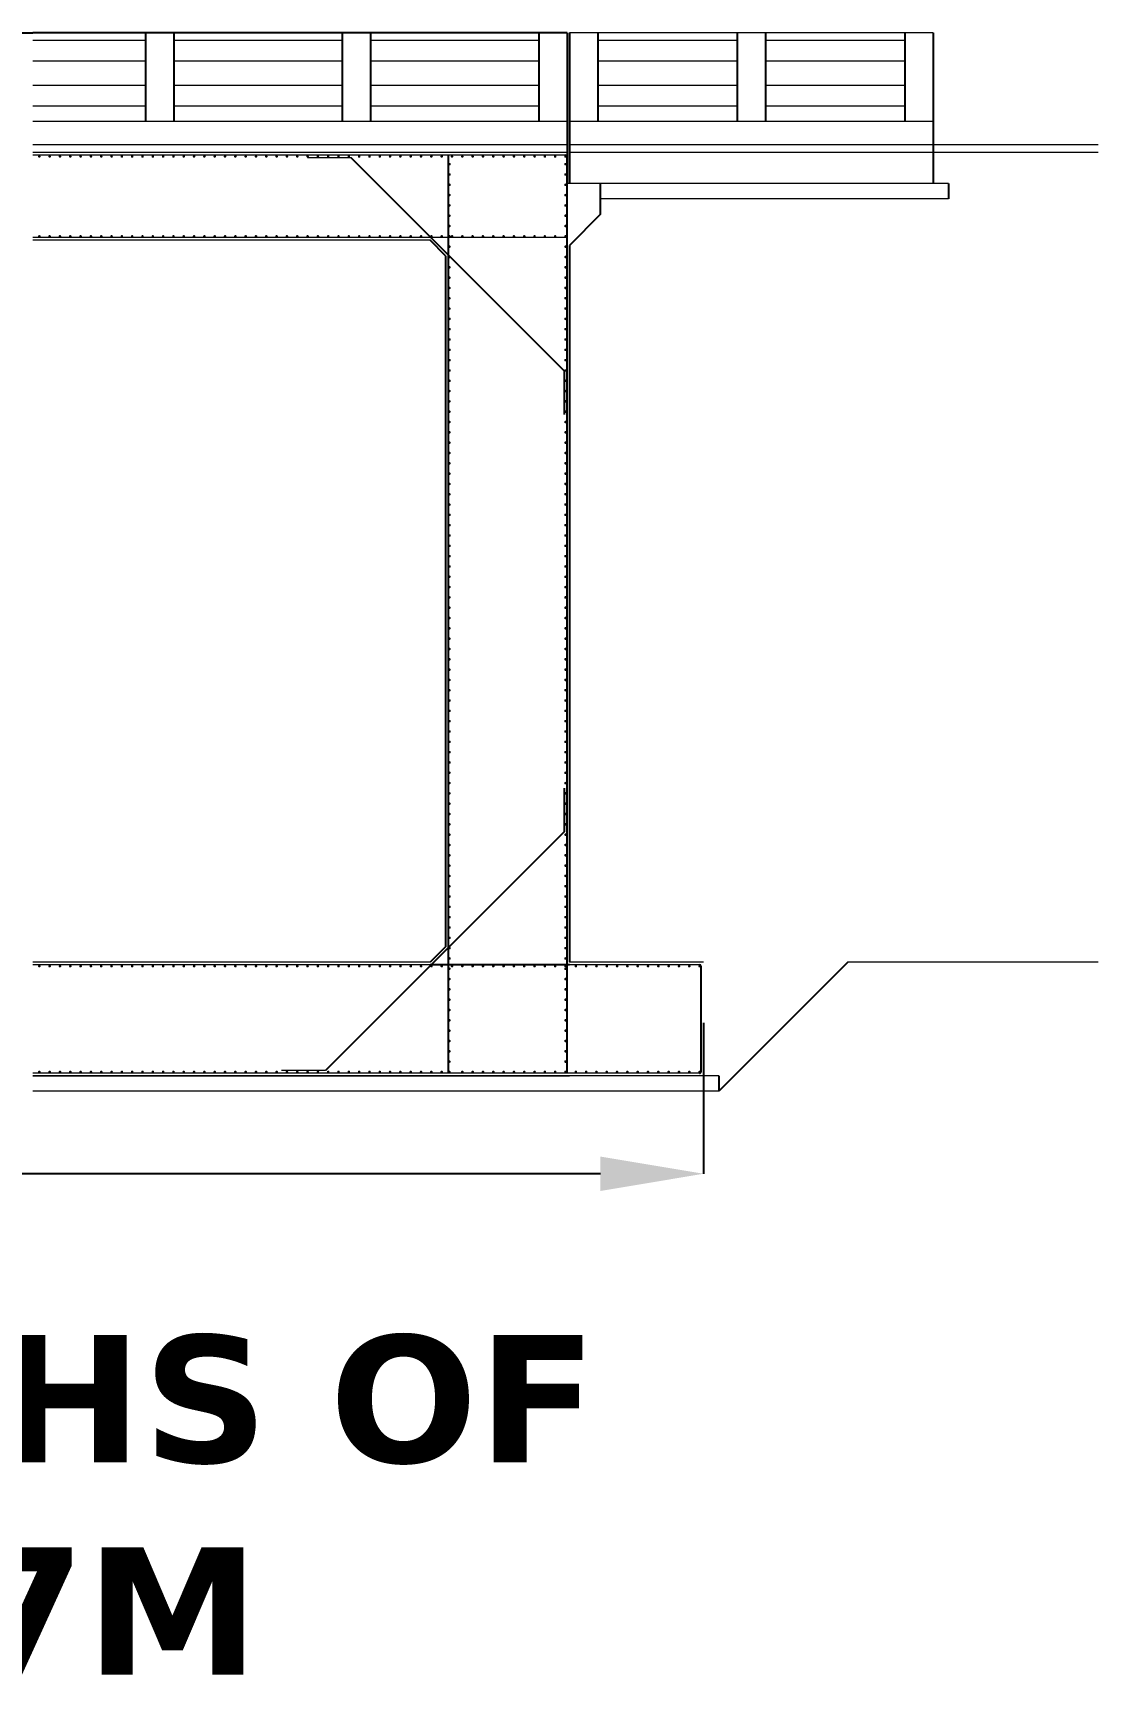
# Model space of a CAD drawing. Header units: millimetres. Extents: x -237855 to 12979, y -14991 to 144223.
# Drawn here: x 2654 to 12979, y 128283 to 144223 of the extents above; entities that cross this region are included whole.
import ezdxf

# ---------------------------------------------------------------- set-up
doc = ezdxf.new("R2010")
doc.units = ezdxf.units.MM
doc.header["$MEASUREMENT"] = 0
doc.layers.add('S TEXT', color=7, linetype='Continuous', lineweight=20)
doc.styles.get("Standard").update_dxf_attribs({"font": 'dutchb.ttf'})
doc.dimstyles.new('ISO-25', dxfattribs={"dimtxt": 1000, "dimasz": 1000, "dimexe": 1.25, "dimexo": 0.625, "dimtad": 0, "dimtxsty": 'Standard', "dimcen": 75, "dimadec": 0, "dimazin": 0, "dimtfac": 1, "dimtmove": 0, "dimatfit": 2, "dimfxl": 0, "dimarcsym": 0})

# ---------------------------------------------------------------- blocks, each defined once
blk = doc.blocks.new('*D19')
at = {"color": 0, "lineweight": -2}
for p, q in [((9154, 134627), (9154, 133162)), ((-29846, 133527), (-29846, 133162)), ((-28846, 133163), (-12128, 133163)), ((8154, 133163), (-8565, 133163))]:
    blk.add_line(p, q, dxfattribs=at)
at = {"color": 0}
for points in [[(-28846, 133330), (-28846, 132996), (-29846, 133163)], [(8154, 133330), (8154, 132996), (9154, 133163)]]:
    blk.add_solid(points, dxfattribs=at)
at = {"layer": 'Defpoints', "color": 0}
for p in [(9154, 134627), (-29846, 133527), (9154, 133163)]:
    blk.add_point(p, dxfattribs=at)
at = {"color": 0, "insert": (-10346, 133163), "char_height": 1000, "attachment_point": 5}
blk.add_mtext('39000', dxfattribs=at)

msp = doc.modelspace()

# ---------------------------------------------------------------- linework, layer by layer
for p, q in [((-2526.35978, 144222.84854), (2653.64022, 144222.84854)), ((7833.64022, 144222.84844), (2653.64022, 144222.84854)), ((3744.64022, 144222.84848), (3744.64021, 143362.84848)), ((4019.64022, 144222.84848), (4019.64021, 143362.84848)), ((5651.64022, 144222.84846), (5651.64021, 143362.84846)), ((5926.64022, 144222.84846), (5926.64021, 143362.84846)), ((7558.64022, 144222.84844), (7558.64021, 143362.84844)), ((7833.64022, 144222.84844), (7833.64021, 142762.84844)), ((7853.64022, 144222.84844), (7853.64021, 142762.84844)), ((8128.64022, 144222.84843), (8128.64021, 143362.84843)), ((9478.64022, 144222.84842), (9478.64021, 143362.8484)), ((9753.64022, 144222.84842), (9753.64021, 143362.8484)), ((11103.64022, 144222.8484), (11103.64021, 143362.84837)), ((11378.64022, 144222.8484), (11378.64021, 142762.84837)), ((7803.64019, 140948.20378), (5738.99555, 143012.84848)), ((6678.64021, 143037.84846), (6678.64012, 134137.84846)), ((7828.64021, 143025.34844), (7828.64012, 134137.84844)), ((8153.64021, 142762.84843), (8153.6402, 142462.84843)), ((11528.64021, 142762.84836), (11528.64021, 142612.84836)), ((8153.6402, 142462.84843), (7853.6402, 142162.84844)), ((6653.6402, 142062.84846), (6503.6402, 142212.84846)), ((6653.6402, 142062.84846), (6653.64013, 135362.84846)), ((7853.6402, 142162.84844), (7853.64013, 135212.84844)), ((7803.64019, 140948.20378), (7803.64018, 140523.93971)), ((7803.64015, 136901.75717), (7803.64014, 136477.4931)), ((7803.64014, 136477.4931), (5488.99546, 134162.84848)), ((6653.64013, 135362.84846), (6503.64013, 135212.84846)), ((7853.64013, 135187.84844), (6503.64013, 135187.84846)), ((9128.64013, 135175.34841), (9128.64012, 134150.34841)), ((10553.64013, 135212.84838), (9303.64012, 133962.84841)), ((9303.64012, 134112.84841), (9303.64012, 133962.84841))]:
    msp.add_line(p, q)
at = {"const_width": 12.5}
for points in [[(2722.39021, 143025.34854, -1), (2709.89021, 143025.34854, -1)], [(2822.39021, 143025.34854, -1), (2809.89021, 143025.34854, -1)], [(2922.39021, 143025.34854, -1), (2909.89021, 143025.34854, -1)], [(3022.39021, 143025.34853, -1), (3009.89021, 143025.34853, -1)], [(3122.39021, 143025.34853, -1), (3109.89021, 143025.34853, -1)], [(3222.39021, 143025.34853, -1), (3209.89021, 143025.34853, -1)], [(3322.39021, 143025.34853, -1), (3309.89021, 143025.34853, -1)], [(3422.39021, 143025.34853, -1), (3409.89021, 143025.34853, -1)], [(3522.39021, 143025.34852, -1), (3509.89021, 143025.34852, -1)], [(3622.39021, 143025.34852, -1), (3609.89021, 143025.34852, -1)], [(3722.39021, 143025.34852, -1), (3709.89021, 143025.34852, -1)], [(3822.39021, 143025.34852, -1), (3809.89021, 143025.34852, -1)], [(3922.39021, 143025.34852, -1), (3909.89021, 143025.34852, -1)], [(4022.39021, 143025.34851, -1), (4009.89021, 143025.34851, -1)], [(4122.39021, 143025.34851, -1), (4109.89021, 143025.34851, -1)], [(4222.39021, 143025.34851, -1), (4209.89021, 143025.34851, -1)], [(4322.39021, 143025.34851, -1), (4309.89021, 143025.34851, -1)], [(4422.39021, 143025.34851, -1), (4409.89021, 143025.34851, -1)], [(4522.39021, 143025.3485, -1), (4509.89021, 143025.3485, -1)], [(4622.39021, 143025.3485, -1), (4609.89021, 143025.3485, -1)], [(4722.39021, 143025.3485, -1), (4709.89021, 143025.3485, -1)], [(4822.39021, 143025.3485, -1), (4809.89021, 143025.3485, -1)], [(4922.39021, 143025.3485, -1), (4909.89021, 143025.3485, -1)], [(5022.39021, 143025.34849, -1), (5009.89021, 143025.34849, -1)], [(5122.39021, 143025.34849, -1), (5109.89021, 143025.34849, -1)], [(5222.39021, 143025.34849, -1), (5209.89021, 143025.34849, -1)], [(5322.39021, 143025.34849, -1), (5309.89021, 143025.34849, -1)], [(5422.39021, 143025.34849, -1), (5409.89021, 143025.34849, -1)], [(5522.39021, 143025.34848, -1), (5509.89021, 143025.34848, -1)], [(5622.39021, 143025.34848, -1), (5609.89021, 143025.34848, -1)], [(5722.39021, 143025.34848, -1), (5709.89021, 143025.34848, -1)], [(5822.39021, 143025.34848, -1), (5809.89021, 143025.34848, -1)], [(5922.39021, 143025.34848, -1), (5909.89021, 143025.34848, -1)], [(6022.39021, 143025.34847, -1), (6009.89021, 143025.34847, -1)], [(6122.39021, 143025.34847, -1), (6109.89021, 143025.34847, -1)], [(6222.39021, 143025.34847, -1), (6209.89021, 143025.34847, -1)], [(6322.39021, 143025.34847, -1), (6309.89021, 143025.34847, -1)], [(6422.39021, 143025.34847, -1), (6409.89021, 143025.34847, -1)], [(6522.39021, 143025.34846, -1), (6509.89021, 143025.34846, -1)], [(6622.39021, 143025.34846, -1), (6609.89021, 143025.34846, -1)], [(6722.39021, 143025.34846, -1), (6709.89021, 143025.34846, -1)], [(6822.39021, 143025.34846, -1), (6809.89021, 143025.34846, -1)], [(6922.39021, 143025.34846, -1), (6909.89021, 143025.34846, -1)], [(7022.39021, 143025.34845, -1), (7009.89021, 143025.34845, -1)], [(7122.39021, 143025.34845, -1), (7109.89021, 143025.34845, -1)], [(7222.39021, 143025.34845, -1), (7209.89021, 143025.34845, -1)], [(7322.39021, 143025.34845, -1), (7309.89021, 143025.34845, -1)], [(7422.39021, 143025.34845, -1), (7409.89021, 143025.34845, -1)], [(7522.39021, 143025.34844, -1), (7509.89021, 143025.34844, -1)], [(7622.39021, 143025.34844, -1), (7609.89021, 143025.34844, -1)], [(7722.39021, 143025.34844, -1), (7709.89021, 143025.34844, -1)], [(7822.39021, 143025.34844, -1), (7809.89021, 143025.34844, -1)], [(6697.3903, 142950.34846, -1), (6684.8903, 142950.34846, -1)], [(6697.3903, 142850.34846, -1), (6684.8903, 142850.34846, -1)], [(7822.3903, 142950.34844, -1), (7809.8903, 142950.34844, -1)], [(7822.3903, 142850.34844, -1), (7809.8903, 142850.34844, -1)], [(6697.39029, 142750.34846, -1), (6684.89029, 142750.34846, -1)], [(6697.39029, 142650.34846, -1), (6684.89029, 142650.34846, -1)], [(7822.39029, 142750.34844, -1), (7809.89029, 142750.34844, -1)], [(7822.39029, 142650.34844, -1), (7809.89029, 142650.34844, -1)], [(6697.39029, 142550.34846, -1), (6684.89029, 142550.34846, -1)], [(7822.39029, 142550.34844, -1), (7809.89029, 142550.34844, -1)], [(6697.39029, 142450.34846, -1), (6684.89029, 142450.34846, -1)], [(6697.39029, 142350.34846, -1), (6684.89029, 142350.34846, -1)], [(7822.39029, 142450.34844, -1), (7809.89029, 142450.34844, -1)], [(7822.39029, 142350.34844, -1), (7809.89029, 142350.34844, -1)], [(2722.39028, 142250.34854, -1), (2709.89028, 142250.34854, -1)], [(2822.39028, 142250.34854, -1), (2809.89028, 142250.34854, -1)], [(2922.39028, 142250.34854, -1), (2909.89028, 142250.34854, -1)], [(3022.39028, 142250.34853, -1), (3009.89028, 142250.34853, -1)], [(3122.39028, 142250.34853, -1), (3109.89028, 142250.34853, -1)], [(3222.39028, 142250.34853, -1), (3209.89028, 142250.34853, -1)], [(3322.39028, 142250.34853, -1), (3309.89028, 142250.34853, -1)], [(3422.39028, 142250.34853, -1), (3409.89028, 142250.34853, -1)], [(3522.39028, 142250.34852, -1), (3509.89028, 142250.34852, -1)], [(3622.39028, 142250.34852, -1), (3609.89028, 142250.34852, -1)], [(3722.39028, 142250.34852, -1), (3709.89028, 142250.34852, -1)], [(3822.39028, 142250.34852, -1), (3809.89028, 142250.34852, -1)], [(3922.39028, 142250.34852, -1), (3909.89028, 142250.34852, -1)], [(4022.39028, 142250.34851, -1), (4009.89028, 142250.34851, -1)], [(4122.39028, 142250.34851, -1), (4109.89028, 142250.34851, -1)], [(4222.39028, 142250.34851, -1), (4209.89028, 142250.34851, -1)], [(4322.39028, 142250.34851, -1), (4309.89028, 142250.34851, -1)], [(4422.39028, 142250.34851, -1), (4409.89028, 142250.34851, -1)], [(4522.39028, 142250.3485, -1), (4509.89028, 142250.3485, -1)], [(4622.39028, 142250.3485, -1), (4609.89028, 142250.3485, -1)], [(4722.39028, 142250.3485, -1), (4709.89028, 142250.3485, -1)], [(4822.39028, 142250.3485, -1), (4809.89028, 142250.3485, -1)], [(4922.39028, 142250.3485, -1), (4909.89028, 142250.3485, -1)], [(5022.39028, 142250.34849, -1), (5009.89028, 142250.34849, -1)], [(5122.39028, 142250.34849, -1), (5109.89028, 142250.34849, -1)], [(5222.39028, 142250.34849, -1), (5209.89028, 142250.34849, -1)], [(5322.39028, 142250.34849, -1), (5309.89028, 142250.34849, -1)], [(5422.39028, 142250.34849, -1), (5409.89028, 142250.34849, -1)], [(5522.39028, 142250.34848, -1), (5509.89028, 142250.34848, -1)], [(5622.39028, 142250.34848, -1), (5609.89028, 142250.34848, -1)], [(5722.39028, 142250.34848, -1), (5709.89028, 142250.34848, -1)], [(5822.39028, 142250.34848, -1), (5809.89028, 142250.34848, -1)], [(5922.39028, 142250.34848, -1), (5909.89028, 142250.34848, -1)], [(6022.39028, 142250.34847, -1), (6009.89028, 142250.34847, -1)], [(6122.39028, 142250.34847, -1), (6109.89028, 142250.34847, -1)], [(6222.39028, 142250.34847, -1), (6209.89028, 142250.34847, -1)], [(6322.39028, 142250.34847, -1), (6309.89028, 142250.34847, -1)], [(6422.39028, 142250.34847, -1), (6409.89028, 142250.34847, -1)], [(6522.39028, 142250.34846, -1), (6509.89028, 142250.34846, -1)], [(6622.39028, 142250.34846, -1), (6609.89028, 142250.34846, -1)], [(6697.39028, 142250.34846, -1), (6684.89028, 142250.34846, -1)], [(6722.39028, 142250.34846, -1), (6709.89028, 142250.34846, -1)], [(6822.39028, 142250.34846, -1), (6809.89028, 142250.34846, -1)], [(6922.39028, 142250.34846, -1), (6909.89028, 142250.34846, -1)], [(7022.39028, 142250.34845, -1), (7009.89028, 142250.34845, -1)], [(7122.39028, 142250.34845, -1), (7109.89028, 142250.34845, -1)], [(7222.39028, 142250.34845, -1), (7209.89028, 142250.34845, -1)], [(7322.39028, 142250.34845, -1), (7309.89028, 142250.34845, -1)], [(7422.39028, 142250.34845, -1), (7409.89028, 142250.34845, -1)], [(7522.39028, 142250.34844, -1), (7509.89028, 142250.34844, -1)], [(7622.39028, 142250.34844, -1), (7609.89028, 142250.34844, -1)], [(7722.39028, 142250.34844, -1), (7709.89028, 142250.34844, -1)], [(7822.3902, 142250.34844, -1), (7809.8902, 142250.34844, -1)], [(7822.39028, 142250.34844, -1), (7809.89028, 142250.34844, -1)], [(6697.39028, 142150.34846, -1), (6684.89028, 142150.34846, -1)], [(6697.39028, 142050.34846, -1), (6684.89028, 142050.34846, -1)], [(7822.39028, 142150.34844, -1), (7809.89028, 142150.34844, -1)], [(7822.39028, 142050.34844, -1), (7809.89028, 142050.34844, -1)], [(6697.39028, 141950.34846, -1), (6684.89028, 141950.34846, -1)], [(6697.39028, 141850.34846, -1), (6684.89028, 141850.34846, -1)], [(7822.39028, 141950.34844, -1), (7809.89028, 141950.34844, -1)], [(7822.39028, 141850.34844, -1), (7809.89028, 141850.34844, -1)], [(6697.39027, 141750.34846, -1), (6684.89027, 141750.34846, -1)], [(7822.39027, 141750.34844, -1), (7809.89027, 141750.34844, -1)], [(6697.39027, 141650.34846, -1), (6684.89027, 141650.34846, -1)], [(6697.39027, 141550.34846, -1), (6684.89027, 141550.34846, -1)], [(7822.39027, 141650.34844, -1), (7809.89027, 141650.34844, -1)], [(7822.39027, 141550.34844, -1), (7809.89027, 141550.34844, -1)], [(6697.39027, 141450.34846, -1), (6684.89027, 141450.34846, -1)], [(7822.39027, 141450.34844, -1), (7809.89027, 141450.34844, -1)], [(6697.39026, 141250.34846, -1), (6684.89026, 141250.34846, -1)], [(6697.39027, 141350.34846, -1), (6684.89027, 141350.34846, -1)], [(7822.39026, 141250.34844, -1), (7809.89026, 141250.34844, -1)], [(7822.39027, 141350.34844, -1), (7809.89027, 141350.34844, -1)], [(6697.39026, 141150.34846, -1), (6684.89026, 141150.34846, -1)], [(7822.39026, 141150.34844, -1), (7809.89026, 141150.34844, -1)], [(6697.39026, 141050.34846, -1), (6684.89026, 141050.34846, -1)], [(6697.39026, 140950.34846, -1), (6684.89026, 140950.34846, -1)], [(7822.39026, 141050.34844, -1), (7809.89026, 141050.34844, -1)], [(7822.39026, 140950.34844, -1), (7809.89026, 140950.34844, -1)], [(6697.39025, 140750.34846, -1), (6684.89025, 140750.34846, -1)], [(6697.39026, 140850.34846, -1), (6684.89026, 140850.34846, -1)], [(7822.39025, 140750.34844, -1), (7809.89025, 140750.34844, -1)], [(7822.39026, 140850.34844, -1), (7809.89026, 140850.34844, -1)], [(6697.39025, 140650.34846, -1), (6684.89025, 140650.34846, -1)], [(7822.39025, 140650.34844, -1), (7809.89025, 140650.34844, -1)], [(6697.39025, 140550.34846, -1), (6684.89025, 140550.34846, -1)], [(6697.39025, 140450.34846, -1), (6684.89025, 140450.34846, -1)], [(7822.39025, 140550.34844, -1), (7809.89025, 140550.34844, -1)], [(7822.39025, 140450.34844, -1), (7809.89025, 140450.34844, -1)], [(6697.39025, 140350.34846, -1), (6684.89025, 140350.34846, -1)], [(7822.39025, 140350.34844, -1), (7809.89025, 140350.34844, -1)], [(6697.39024, 140250.34846, -1), (6684.89024, 140250.34846, -1)], [(6697.39024, 140150.34846, -1), (6684.89024, 140150.34846, -1)], [(7822.39024, 140250.34844, -1), (7809.89024, 140250.34844, -1)], [(7822.39024, 140150.34844, -1), (7809.89024, 140150.34844, -1)], [(6697.39024, 140050.34846, -1), (6684.89024, 140050.34846, -1)], [(6697.39024, 139950.34846, -1), (6684.89024, 139950.34846, -1)], [(7822.39024, 140050.34844, -1), (7809.89024, 140050.34844, -1)], [(7822.39024, 139950.34844, -1), (7809.89024, 139950.34844, -1)], [(6697.39024, 139850.34846, -1), (6684.89024, 139850.34846, -1)], [(7822.39024, 139850.34844, -1), (7809.89024, 139850.34844, -1)], [(6697.39023, 139750.34846, -1), (6684.89023, 139750.34846, -1)], [(6697.39023, 139650.34846, -1), (6684.89023, 139650.34846, -1)], [(7822.39023, 139750.34844, -1), (7809.89023, 139750.34844, -1)], [(7822.39023, 139650.34844, -1), (7809.89023, 139650.34844, -1)], [(6697.39023, 139550.34846, -1), (6684.89023, 139550.34846, -1)], [(7822.39023, 139550.34844, -1), (7809.89023, 139550.34844, -1)], [(6697.39022, 139350.34846, -1), (6684.89022, 139350.34846, -1)], [(6697.39023, 139450.34846, -1), (6684.89023, 139450.34846, -1)], [(7822.39022, 139350.34844, -1), (7809.89022, 139350.34844, -1)], [(7822.39023, 139450.34844, -1), (7809.89023, 139450.34844, -1)], [(6697.39022, 139250.34846, -1), (6684.89022, 139250.34846, -1)], [(6697.39022, 139150.34846, -1), (6684.89022, 139150.34846, -1)], [(7822.39022, 139250.34844, -1), (7809.89022, 139250.34844, -1)], [(7822.39022, 139150.34844, -1), (7809.89022, 139150.34844, -1)], [(6697.39022, 139050.34846, -1), (6684.89022, 139050.34846, -1)], [(7822.39022, 139050.34844, -1), (7809.89022, 139050.34844, -1)], [(6697.39021, 138850.34846, -1), (6684.89021, 138850.34846, -1)], [(6697.39022, 138950.34846, -1), (6684.89022, 138950.34846, -1)], [(7822.39021, 138850.34844, -1), (7809.89021, 138850.34844, -1)], [(7822.39022, 138950.34844, -1), (7809.89022, 138950.34844, -1)], [(6697.39021, 138750.34846, -1), (6684.89021, 138750.34846, -1)], [(7822.39021, 138750.34844, -1), (7809.89021, 138750.34844, -1)], [(6697.39021, 138650.34846, -1), (6684.89021, 138650.34846, -1)], [(6697.39021, 138550.34846, -1), (6684.89021, 138550.34846, -1)], [(7822.39021, 138650.34844, -1), (7809.89021, 138650.34844, -1)], [(7822.39021, 138550.34844, -1), (7809.89021, 138550.34844, -1)], [(6697.3902, 138350.34846, -1), (6684.8902, 138350.34846, -1)], [(6697.39021, 138450.34846, -1), (6684.89021, 138450.34846, -1)], [(7822.3902, 138350.34844, -1), (7809.8902, 138350.34844, -1)], [(7822.39021, 138450.34844, -1), (7809.89021, 138450.34844, -1)], [(6697.3902, 138250.34846, -1), (6684.8902, 138250.34846, -1)], [(7822.3902, 138250.34844, -1), (7809.8902, 138250.34844, -1)], [(6697.3902, 138150.34846, -1), (6684.8902, 138150.34846, -1)], [(6697.3902, 138050.34846, -1), (6684.8902, 138050.34846, -1)], [(7822.3902, 138150.34844, -1), (7809.8902, 138150.34844, -1)], [(7822.3902, 138050.34844, -1), (7809.8902, 138050.34844, -1)], [(6697.3902, 137950.34846, -1), (6684.8902, 137950.34846, -1)], [(7822.3902, 137950.34844, -1), (7809.8902, 137950.34844, -1)], [(6697.39019, 137850.34846, -1), (6684.89019, 137850.34846, -1)], [(6697.39019, 137750.34846, -1), (6684.89019, 137750.34846, -1)], [(7822.39019, 137850.34844, -1), (7809.89019, 137850.34844, -1)], [(7822.39019, 137750.34844, -1), (7809.89019, 137750.34844, -1)], [(6697.39019, 137650.34846, -1), (6684.89019, 137650.34846, -1)], [(6697.39019, 137550.34846, -1), (6684.89019, 137550.34846, -1)], [(7822.39019, 137650.34844, -1), (7809.89019, 137650.34844, -1)], [(7822.39019, 137550.34844, -1), (7809.89019, 137550.34844, -1)], [(6697.39019, 137450.34846, -1), (6684.89019, 137450.34846, -1)], [(7822.39019, 137450.34844, -1), (7809.89019, 137450.34844, -1)], [(6697.39018, 137350.34846, -1), (6684.89018, 137350.34846, -1)], [(6697.39018, 137250.34846, -1), (6684.89018, 137250.34846, -1)], [(7822.39018, 137350.34844, -1), (7809.89018, 137350.34844, -1)], [(7822.39018, 137250.34844, -1), (7809.89018, 137250.34844, -1)], [(6697.39018, 137150.34846, -1), (6684.89018, 137150.34846, -1)], [(7822.39018, 137150.34844, -1), (7809.89018, 137150.34844, -1)], [(6697.39018, 137050.34846, -1), (6684.89018, 137050.34846, -1)], [(6697.39018, 136950.34846, -1), (6684.89018, 136950.34846, -1)], [(7822.39018, 137050.34844, -1), (7809.89018, 137050.34844, -1)], [(7822.39018, 136950.34844, -1), (7809.89018, 136950.34844, -1)], [(6697.39017, 136850.34846, -1), (6684.89017, 136850.34846, -1)], [(6697.39017, 136750.34846, -1), (6684.89017, 136750.34846, -1)], [(7822.39017, 136850.34844, -1), (7809.89017, 136850.34844, -1)], [(7822.39017, 136750.34844, -1), (7809.89017, 136750.34844, -1)], [(6697.39017, 136650.34846, -1), (6684.89017, 136650.34846, -1)], [(7822.39017, 136650.34844, -1), (7809.89017, 136650.34844, -1)], [(6697.39017, 136550.34846, -1), (6684.89017, 136550.34846, -1)], [(6697.39017, 136450.34846, -1), (6684.89017, 136450.34846, -1)], [(7822.39017, 136550.34844, -1), (7809.89017, 136550.34844, -1)], [(7822.39017, 136450.34844, -1), (7809.89017, 136450.34844, -1)], [(6697.39016, 136350.34846, -1), (6684.89016, 136350.34846, -1)], [(7822.39016, 136350.34844, -1), (7809.89016, 136350.34844, -1)], [(6697.39016, 136250.34846, -1), (6684.89016, 136250.34846, -1)], [(6697.39016, 136150.34846, -1), (6684.89016, 136150.34846, -1)], [(7822.39016, 136250.34844, -1), (7809.89016, 136250.34844, -1)], [(7822.39016, 136150.34844, -1), (7809.89016, 136150.34844, -1)], [(6697.39016, 136050.34846, -1), (6684.89016, 136050.34846, -1)], [(7822.39016, 136050.34844, -1), (7809.89016, 136050.34844, -1)], [(6697.39015, 135850.34846, -1), (6684.89015, 135850.34846, -1)], [(6697.39016, 135950.34846, -1), (6684.89016, 135950.34846, -1)], [(7822.39015, 135850.34844, -1), (7809.89015, 135850.34844, -1)], [(7822.39016, 135950.34844, -1), (7809.89016, 135950.34844, -1)], [(6697.39015, 135750.34846, -1), (6684.89015, 135750.34846, -1)], [(6697.39015, 135650.34846, -1), (6684.89015, 135650.34846, -1)], [(7822.39015, 135750.34844, -1), (7809.89015, 135750.34844, -1)], [(7822.39015, 135650.34844, -1), (7809.89015, 135650.34844, -1)], [(6697.39015, 135550.34846, -1), (6684.89015, 135550.34846, -1)], [(7822.39015, 135550.34844, -1), (7809.89015, 135550.34844, -1)], [(6697.39014, 135350.34846, -1), (6684.89014, 135350.34846, -1)], [(6697.39015, 135450.34846, -1), (6684.89015, 135450.34846, -1)], [(7822.39014, 135350.34844, -1), (7809.89014, 135350.34844, -1)], [(7822.39015, 135450.34844, -1), (7809.89015, 135450.34844, -1)], [(2722.39013, 135175.34854, -1), (2709.89013, 135175.34854, -1)], [(2822.39013, 135175.34854, -1), (2809.89013, 135175.34854, -1)], [(2922.39013, 135175.34854, -1), (2909.89013, 135175.34854, -1)], [(3022.39013, 135175.34853, -1), (3009.89013, 135175.34853, -1)], [(3122.39013, 135175.34853, -1), (3109.89013, 135175.34853, -1)], [(3222.39013, 135175.34853, -1), (3209.89013, 135175.34853, -1)], [(3322.39013, 135175.34853, -1), (3309.89013, 135175.34853, -1)], [(3422.39013, 135175.34853, -1), (3409.89013, 135175.34853, -1)], [(3522.39013, 135175.34852, -1), (3509.89013, 135175.34852, -1)], [(3622.39013, 135175.34852, -1), (3609.89013, 135175.34852, -1)], [(3722.39013, 135175.34852, -1), (3709.89013, 135175.34852, -1)], [(3822.39013, 135175.34852, -1), (3809.89013, 135175.34852, -1)], [(3922.39013, 135175.34852, -1), (3909.89013, 135175.34852, -1)], [(4022.39013, 135175.34851, -1), (4009.89013, 135175.34851, -1)], [(4122.39013, 135175.34851, -1), (4109.89013, 135175.34851, -1)], [(4222.39013, 135175.34851, -1), (4209.89013, 135175.34851, -1)], [(4322.39013, 135175.34851, -1), (4309.89013, 135175.34851, -1)], [(4422.39013, 135175.34851, -1), (4409.89013, 135175.34851, -1)], [(4522.39013, 135175.3485, -1), (4509.89013, 135175.3485, -1)], [(4622.39013, 135175.3485, -1), (4609.89013, 135175.3485, -1)], [(4722.39013, 135175.3485, -1), (4709.89013, 135175.3485, -1)], [(4822.39013, 135175.3485, -1), (4809.89013, 135175.3485, -1)], [(4922.39013, 135175.3485, -1), (4909.89013, 135175.3485, -1)], [(5022.39013, 135175.34849, -1), (5009.89013, 135175.34849, -1)], [(5122.39013, 135175.34849, -1), (5109.89013, 135175.34849, -1)], [(5222.39013, 135175.34849, -1), (5209.89013, 135175.34849, -1)], [(5322.39013, 135175.34849, -1), (5309.89013, 135175.34849, -1)], [(5422.39013, 135175.34849, -1), (5409.89013, 135175.34849, -1)], [(5522.39013, 135175.34848, -1), (5509.89013, 135175.34848, -1)], [(5622.39013, 135175.34848, -1), (5609.89013, 135175.34848, -1)], [(5722.39013, 135175.34848, -1), (5709.89013, 135175.34848, -1)], [(5822.39013, 135175.34848, -1), (5809.89013, 135175.34848, -1)], [(5922.39013, 135175.34848, -1), (5909.89013, 135175.34848, -1)], [(6022.39013, 135175.34847, -1), (6009.89013, 135175.34847, -1)], [(6122.39013, 135175.34847, -1), (6109.89013, 135175.34847, -1)], [(6222.39013, 135175.34847, -1), (6209.89013, 135175.34847, -1)], [(6322.39013, 135175.34847, -1), (6309.89013, 135175.34847, -1)], [(6422.39013, 135175.34847, -1), (6409.89013, 135175.34847, -1)], [(6522.39013, 135175.34846, -1), (6509.89013, 135175.34846, -1)], [(6622.39013, 135175.34846, -1), (6609.89013, 135175.34846, -1)], [(6697.39014, 135250.34846, -1), (6684.89014, 135250.34846, -1)], [(6722.39013, 135175.34846, -1), (6709.89013, 135175.34846, -1)], [(6822.39013, 135175.34846, -1), (6809.89013, 135175.34846, -1)], [(6922.39013, 135175.34846, -1), (6909.89013, 135175.34846, -1)], [(7022.39013, 135175.34845, -1), (7009.89013, 135175.34845, -1)], [(7122.39013, 135175.34845, -1), (7109.89013, 135175.34845, -1)], [(7222.39013, 135175.34845, -1), (7209.89013, 135175.34845, -1)], [(7322.39013, 135175.34845, -1), (7309.89013, 135175.34845, -1)], [(7422.39013, 135175.34845, -1), (7409.89013, 135175.34845, -1)], [(7522.39013, 135175.34844, -1), (7509.89013, 135175.34844, -1)], [(7622.39013, 135175.34844, -1), (7609.89013, 135175.34844, -1)], [(7722.39013, 135175.34844, -1), (7709.89013, 135175.34844, -1)], [(7822.39013, 135175.34844, -1), (7809.89013, 135175.34844, -1)], [(7822.39014, 135250.34844, -1), (7809.89014, 135250.34844, -1)], [(7922.39013, 135175.34844, -1), (7909.89013, 135175.34844, -1)], [(8022.39013, 135175.34843, -1), (8009.89013, 135175.34843, -1)], [(8122.39013, 135175.34843, -1), (8109.89013, 135175.34843, -1)], [(8222.39013, 135175.34843, -1), (8209.89013, 135175.34843, -1)], [(8322.39013, 135175.34843, -1), (8309.89013, 135175.34843, -1)], [(8422.39013, 135175.34843, -1), (8409.89013, 135175.34843, -1)], [(8522.39013, 135175.34842, -1), (8509.89013, 135175.34842, -1)], [(8622.39013, 135175.34842, -1), (8609.89013, 135175.34842, -1)], [(8722.39013, 135175.34842, -1), (8709.89013, 135175.34842, -1)], [(8822.39013, 135175.34842, -1), (8809.89013, 135175.34842, -1)], [(8922.39013, 135175.34841, -1), (8909.89013, 135175.34842, -1)], [(9022.39013, 135175.34841, -1), (9009.89013, 135175.34841, -1)], [(9122.39013, 135175.34841, -1), (9109.89013, 135175.34841, -1)], [(6697.39014, 135150.34846, -1), (6684.89014, 135150.34846, -1)], [(6697.39014, 135050.34846, -1), (6684.89014, 135050.34846, -1)], [(7822.39014, 135150.34844, -1), (7809.89014, 135150.34844, -1)], [(7822.39014, 135050.34844, -1), (7809.89014, 135050.34844, -1)], [(6697.39013, 134850.34846, -1), (6684.89013, 134850.34846, -1)], [(6697.39014, 134950.34846, -1), (6684.89014, 134950.34846, -1)], [(7822.39013, 134850.34844, -1), (7809.89013, 134850.34844, -1)], [(7822.39014, 134950.34844, -1), (7809.89014, 134950.34844, -1)], [(6697.39013, 134750.34846, -1), (6684.89013, 134750.34846, -1)], [(7822.39013, 134750.34844, -1), (7809.89013, 134750.34844, -1)], [(6697.39013, 134650.34846, -1), (6684.89013, 134650.34846, -1)], [(6697.39013, 134550.34846, -1), (6684.89013, 134550.34846, -1)], [(7822.39013, 134650.34844, -1), (7809.89013, 134650.34844, -1)], [(7822.39013, 134550.34844, -1), (7809.89013, 134550.34844, -1)], [(6697.39013, 134450.34846, -1), (6684.89013, 134450.34846, -1)], [(7822.39013, 134450.34844, -1), (7809.89013, 134450.34844, -1)], [(6697.39012, 134350.34846, -1), (6684.89012, 134350.34846, -1)], [(6697.39012, 134250.34846, -1), (6684.89012, 134250.34846, -1)], [(7822.39012, 134350.34844, -1), (7809.89012, 134350.34844, -1)], [(7822.39012, 134250.34844, -1), (7809.89012, 134250.34844, -1)], [(2722.39012, 134150.34854, -1), (2709.89012, 134150.34854, -1)], [(2822.39012, 134150.34854, -1), (2809.89012, 134150.34854, -1)], [(2922.39012, 134150.34854, -1), (2909.89012, 134150.34854, -1)], [(3022.39012, 134150.34853, -1), (3009.89012, 134150.34853, -1)], [(3122.39012, 134150.34853, -1), (3109.89012, 134150.34853, -1)], [(3222.39012, 134150.34853, -1), (3209.89012, 134150.34853, -1)], [(3322.39012, 134150.34853, -1), (3309.89012, 134150.34853, -1)], [(3422.39012, 134150.34853, -1), (3409.89012, 134150.34853, -1)], [(3522.39012, 134150.34852, -1), (3509.89012, 134150.34852, -1)], [(3622.39012, 134150.34852, -1), (3609.89012, 134150.34852, -1)], [(3722.39012, 134150.34852, -1), (3709.89012, 134150.34852, -1)], [(3822.39012, 134150.34852, -1), (3809.89012, 134150.34852, -1)], [(3922.39012, 134150.34852, -1), (3909.89012, 134150.34852, -1)], [(4022.39012, 134150.34851, -1), (4009.89012, 134150.34851, -1)], [(4122.39012, 134150.34851, -1), (4109.89012, 134150.34851, -1)], [(4222.39012, 134150.34851, -1), (4209.89012, 134150.34851, -1)], [(4322.39012, 134150.34851, -1), (4309.89012, 134150.34851, -1)], [(4422.39012, 134150.34851, -1), (4409.89012, 134150.34851, -1)], [(4522.39012, 134150.3485, -1), (4509.89012, 134150.3485, -1)], [(4622.39012, 134150.3485, -1), (4609.89012, 134150.3485, -1)], [(4722.39012, 134150.3485, -1), (4709.89012, 134150.3485, -1)], [(4822.39012, 134150.3485, -1), (4809.89012, 134150.3485, -1)], [(4922.39012, 134150.3485, -1), (4909.89012, 134150.3485, -1)], [(5022.39012, 134150.34849, -1), (5009.89012, 134150.34849, -1)], [(5122.39012, 134150.34849, -1), (5109.89012, 134150.34849, -1)], [(5222.39012, 134150.34849, -1), (5209.89012, 134150.34849, -1)], [(5322.39012, 134150.34849, -1), (5309.89012, 134150.34849, -1)], [(5422.39012, 134150.34849, -1), (5409.89012, 134150.34849, -1)], [(5522.39012, 134150.34848, -1), (5509.89012, 134150.34848, -1)], [(5622.39012, 134150.34848, -1), (5609.89012, 134150.34848, -1)], [(5722.39012, 134150.34848, -1), (5709.89012, 134150.34848, -1)], [(5822.39012, 134150.34848, -1), (5809.89012, 134150.34848, -1)], [(5922.39012, 134150.34848, -1), (5909.89012, 134150.34848, -1)], [(6022.39012, 134150.34847, -1), (6009.89012, 134150.34847, -1)], [(6122.39012, 134150.34847, -1), (6109.89012, 134150.34847, -1)], [(6222.39012, 134150.34847, -1), (6209.89012, 134150.34847, -1)], [(6322.39012, 134150.34847, -1), (6309.89012, 134150.34847, -1)], [(6422.39012, 134150.34847, -1), (6409.89012, 134150.34847, -1)], [(6522.39012, 134150.34846, -1), (6509.89012, 134150.34846, -1)], [(6622.39012, 134150.34846, -1), (6609.89012, 134150.34846, -1)], [(6697.39012, 134150.34846, -1), (6684.89012, 134150.34846, -1)], [(6822.39012, 134150.34846, -1), (6809.89012, 134150.34846, -1)], [(6922.39012, 134150.34846, -1), (6909.89012, 134150.34846, -1)], [(7022.39012, 134150.34845, -1), (7009.89012, 134150.34845, -1)], [(7122.39012, 134150.34845, -1), (7109.89012, 134150.34845, -1)], [(7222.39012, 134150.34845, -1), (7209.89012, 134150.34845, -1)], [(7322.39012, 134150.34845, -1), (7309.89012, 134150.34845, -1)], [(7422.39012, 134150.34845, -1), (7409.89012, 134150.34845, -1)], [(7522.39012, 134150.34844, -1), (7509.89012, 134150.34844, -1)], [(7622.39012, 134150.34844, -1), (7609.89012, 134150.34844, -1)], [(7722.39012, 134150.34844, -1), (7709.89012, 134150.34844, -1)], [(7822.39012, 134150.34844, -1), (7809.89012, 134150.34844, -1)], [(7822.39012, 134150.34844, -1), (7809.89012, 134150.34844, -1)], [(7922.39012, 134150.34844, -1), (7909.89012, 134150.34844, -1)], [(8022.39012, 134150.34843, -1), (8009.89012, 134150.34843, -1)], [(8122.39012, 134150.34843, -1), (8109.89012, 134150.34843, -1)], [(8222.39012, 134150.34843, -1), (8209.89012, 134150.34843, -1)], [(8322.39012, 134150.34843, -1), (8309.89012, 134150.34843, -1)], [(8422.39012, 134150.34843, -1), (8409.89012, 134150.34843, -1)], [(8522.39012, 134150.34842, -1), (8509.89012, 134150.34842, -1)], [(8622.39012, 134150.34842, -1), (8609.89012, 134150.34842, -1)], [(8722.39012, 134150.34842, -1), (8709.89012, 134150.34842, -1)], [(8822.39012, 134150.34842, -1), (8809.89012, 134150.34842, -1)], [(8922.39012, 134150.34841, -1), (8909.89012, 134150.34842, -1)], [(9022.39012, 134150.34841, -1), (9009.89012, 134150.34841, -1)], [(9122.39012, 134150.34841, -1), (9109.89012, 134150.34841, -1)]]:
    msp.add_lwpolyline(points, format="xyb", close=True, dxfattribs=at)
for centre, start, end in [((7816.14021, 143025.34844), 359.999999418, 89.999998837), ((9116.14013, 135175.34841), 359.999999418, 89.999998837), ((9116.14012, 134150.34841), 269.999998837, 359.999999418)]:
    msp.add_arc(centre, 12.5, start, end)
at = {"layer": 'S TEXT'}
for p, q in [((3744.64022, 144147.84852), (2653.64023, 144147.84854)), ((5651.64022, 144147.84848), (4019.64022, 144147.84851)), ((7558.64022, 144147.84844), (5926.64022, 144147.84848)), ((11378.64022, 144222.84837), (7853.64022, 144222.84844)), ((9478.64022, 144147.8484), (8128.64022, 144147.84843)), ((11103.64022, 144147.84837), (9753.64022, 144147.8484)), ((3744.64022, 143947.84852), (2653.64023, 143947.84854)), ((5651.64022, 143947.84848), (4019.64022, 143947.84851)), ((7558.64022, 143947.84844), (5926.64022, 143947.84848)), ((9478.64022, 143947.8484), (8128.64022, 143947.84843)), ((11103.64022, 143947.84837), (9753.64022, 143947.8484)), ((3744.64022, 143712.84852), (2653.64022, 143712.84854)), ((5651.64022, 143712.84848), (4019.64022, 143712.84851)), ((7558.64022, 143712.84844), (5926.64022, 143712.84848)), ((9478.64022, 143712.8484), (8128.64022, 143712.84843)), ((11103.64022, 143712.84837), (9753.64022, 143712.8484)), ((3744.64021, 143512.84852), (2653.64022, 143512.84854)), ((5651.64021, 143512.84848), (4019.64021, 143512.84851)), ((7558.64021, 143512.84844), (5926.64021, 143512.84848)), ((9478.64021, 143512.8484), (8128.64021, 143512.84843)), ((11103.64021, 143512.84837), (9753.64021, 143512.8484)), ((7833.64021, 143362.84844), (2653.64022, 143362.84854)), ((11378.64021, 143362.84837), (7853.64021, 143362.84844)), ((7833.64021, 143137.84844), (2653.64021, 143137.84854)), ((12978.64021, 143137.84833), (7853.64021, 143137.84844)), ((7833.64021, 143062.84844), (2653.64021, 143062.84854)), ((7816.14021, 143037.84844), (2653.64021, 143037.84854)), ((5738.99555, 143012.84848), (5314.73148, 143012.84849)), ((12978.64021, 143062.84833), (7853.64021, 143062.84844)), ((11528.64021, 142762.84836), (7833.64021, 142762.84844)), ((11528.64021, 142612.84836), (8153.64021, 142612.84843)), ((7828.6402, 142237.84844), (2653.6402, 142237.84854)), ((6503.6402, 142212.84846), (2653.6402, 142212.84854)), ((6503.64013, 135212.84846), (2653.64013, 135212.84854)), ((6503.64013, 135187.84846), (2653.64013, 135187.84854)), ((9153.64013, 135212.84841), (7853.64013, 135212.84844)), ((9116.14013, 135187.84841), (7853.64013, 135187.84844)), ((12978.64013, 135212.84833), (10553.64013, 135212.84838)), ((9116.14012, 134137.84841), (2653.64012, 134137.84854)), ((2653.64012, 134112.84865), (7853.64015, 134112.84865)), ((9303.64012, 134112.84841), (2653.64012, 134112.84854)), ((5488.99546, 134162.84848), (5064.73139, 134162.84849)), ((9303.64012, 133962.84841), (2653.64012, 133962.84854))]:
    msp.add_line(p, q, dxfattribs=at)

# ---------------------------------------------------------------- texts
at = {"layer": 'S TEXT', "insert": (-27151.6422, 128283.4228), "char_height": 1344, "width": 41365.3333333, "attachment_point": 7}
msp.add_mtext('{\\fVerdana|b1|i0|c0|p34;\\H0.9182x;BOX CULVERT THREE MONOLITHS OF   SINGLE CELLS EACH SIZE 8MX 7M}', dxfattribs=at)

# ---------------------------------------------------------------- dimensions: what is measured, and where the dimension line sits
dim = msp.add_linear_dim(base=(9153.64013, 133162.99816), p1=(-29846.35987, 133527.19429), p2=(9153.64013, 134627.19389), dimstyle='ISO-25')
dim.commit()
dim.dimension.update_dxf_attribs({"geometry": '*D19', "text_midpoint": (-10346.35987, 133162.99816)})

doc.saveas('drawing.dxf')
